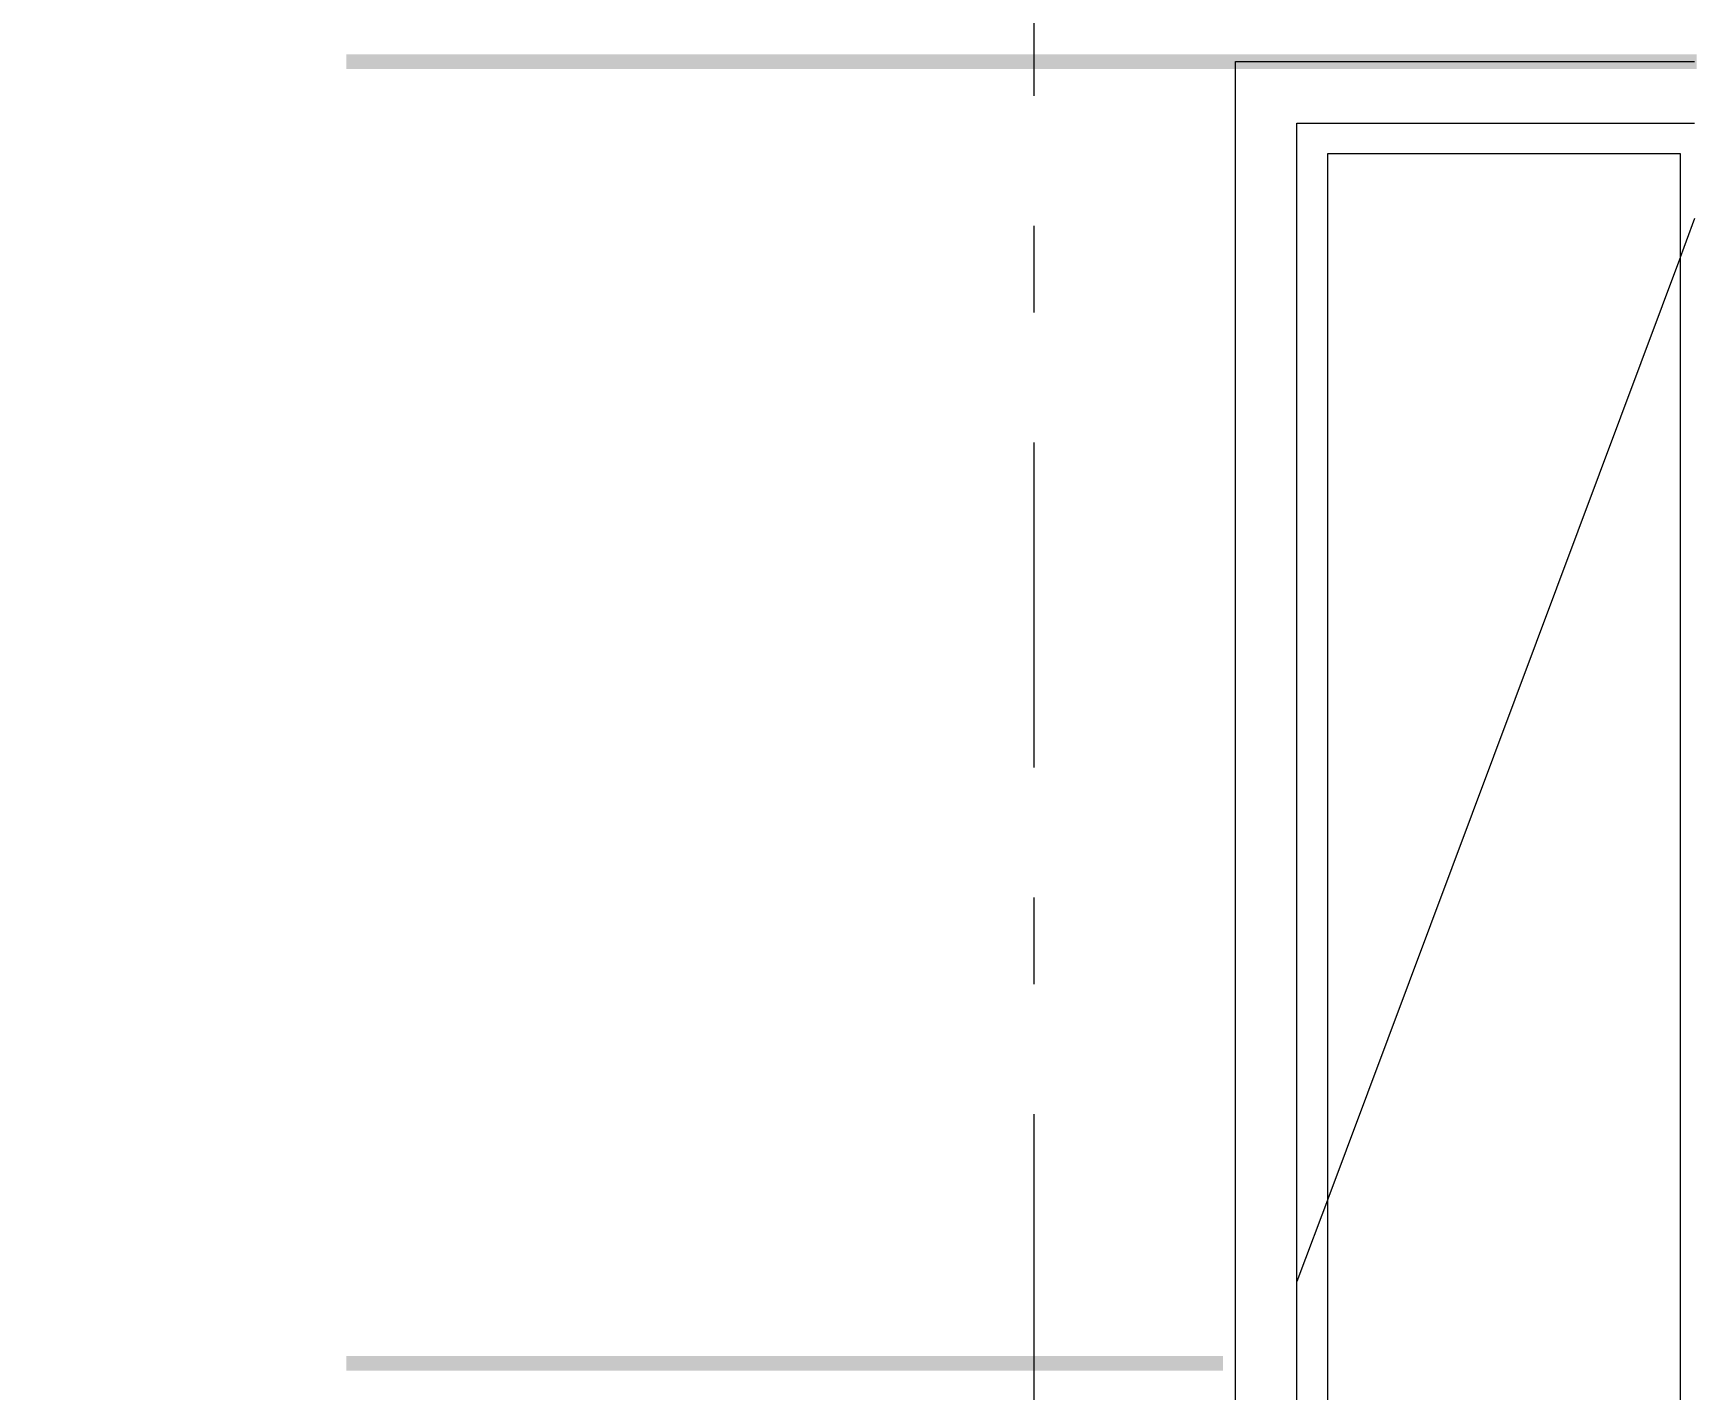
# Model space of a CAD drawing. Header units: millimetres. Extents: x -48147 to 1403542, y -455564 to 18123.
# Drawn here: x 1398527 to 1399882, y -444004 to -442899 of the extents above; entities that cross this region are included whole.
import ezdxf

# ---------------------------------------------------------------- set-up
doc = ezdxf.new("R2010")
doc.units = ezdxf.units.MM
doc.header["$MEASUREMENT"] = 0
doc.linetypes.add('Double Dashed', pattern=[546.805537, 264.583325, -105.833328, 70.555556, -105.833328])
doc.linetypes.add('Wipeout_Contour', pattern=[1000, 0, -1000])
doc.layers.add('A-20-M_Floor_Slab_Pen_No__148', color=7, linetype='Continuous', lineweight=0, true_color=0x444444)
doc.layers.add('New_A-25-M_Wall_Ext_Pen_No__107', color=7, linetype='Continuous', lineweight=15, true_color=0xa6a6a6)
for name, color, linetype in [('A-95-P_Drawing', 7, 'Continuous'), ('New_A-25-M_Wall_Ext', 7, 'Continuous'), ('New_A-95-D_1_20', 7, 'Continuous'), ('New_ArchiCAD Windows', 7, 'Continuous')]:
    doc.layers.add(name, color=color, linetype=linetype)
for name, color, linetype, lineweight in [('A-95-P_Drawing_Pen_No__1', 7, 'Continuous', 13), ('New_A-25-M_Wall_Ext_Pen_No__1', 7, 'Continuous', 13), ('New_A-95-D_1_20_Pen_No__1', 7, 'Continuous', 13), ('New_ArchiCAD Windows_Pen_No__3', 7, 'Continuous', 18), ('New_ArchiCAD Windows_Pen_No__87', 8, 'Continuous', 20)]:
    doc.layers.add(name, color=color, linetype=linetype, lineweight=lineweight)
doc.styles.add('GENERATED_STYLE_1', font='')
doc.styles.get('GENERATED_STYLE_1').set_extended_font_data('Arial')
doc.dimstyles.new('GENERATED_STYLE__6', dxfattribs={"dimtxt": 100, "dimasz": 47.5, "dimexe": 0.18, "dimexo": 50, "dimgap": 0.09, "dimtad": 1, "dimdec": 0, "dimzin": 0, "dimdsep": 46, "dimtxsty": 'GENERATED_STYLE_1', "dimblk": 'ARROWHEAD_2', "dimblk1": 'ARROWHEAD_2', "dimblk2": 'ARROWHEAD_2', "dimcen": 0.09, "dimclrd": 7, "dimclre": 7, "dimclrt": 7, "dimadec": 0, "dimazin": 0, "dimtfac": 1, "dimtdec": 4, "dimtmove": 0, "dimatfit": 3, "dimfxl": 1, "dimtolj": 1, "dimtzin": 0, "dimarcsym": 0})

# ---------------------------------------------------------------- blocks, each defined once
blk = doc.blocks.new('*X31', base_point=(1418663.2, -449992.5))
at = {"layer": 'New_A-25-M_Wall_Ext_Pen_No__107', "linetype": 'Continuous'}
for p, q in [((1398655.9, -442901.4), (1398640.5, -442911.7)), ((1398674.4, -442899.6), (1398655.9, -442901.4)), ((1398691.5, -442906.8), (1398674.4, -442899.6)), ((1398781.5, -442909.6), (1398783, -442899.2)), ((1398640.5, -442911.7), (1398631.7, -442928)), ((1398691.5, -442906.8), (1398722, -442929.7)), ((1398777.3, -442919.2), (1398781.5, -442909.6)), ((1398631.7, -442928), (1398631.7, -442946.6)), ((1398761.9, -442933.3), (1398770.6, -442927.3)), ((1398770.6, -442927.3), (1398777.3, -442919.2)), ((1398722, -442929.7), (1398731.2, -442934.8)), ((1398731.2, -442939.8), (1398722, -442944.9)), ((1398731.2, -442934.8), (1398741.4, -442937.1)), ((1398741.4, -442937.4), (1398731.2, -442939.8)), ((1398741.4, -442937.1), (1398751.9, -442936.6)), ((1398751.9, -442938), (1398741.4, -442937.4)), ((1398751.9, -442936.6), (1398761.9, -442933.3)), ((1398761.9, -442941.3), (1398751.9, -442938)), ((1398770.6, -442947.3), (1398761.9, -442941.3)), ((1398631.7, -442946.6), (1398640.5, -442962.9)), ((1398691.5, -442967.8), (1398722, -442944.9)), ((1398777.3, -442955.4), (1398770.6, -442947.3)), ((1398781.5, -442965), (1398777.3, -442955.4)), ((1398640.5, -442962.9), (1398655.9, -442973.2)), ((1398674.4, -442975), (1398691.5, -442967.8)), ((1398783, -442975.4), (1398781.5, -442965)), ((1398655.9, -442977.6), (1398640.5, -442987.8)), ((1398655.9, -442973.2), (1398674.4, -442975)), ((1398674.4, -442975.8), (1398655.9, -442977.6)), ((1398691.5, -442983), (1398674.4, -442975.8)), ((1398691.5, -442983), (1398722, -443005.9)), ((1398781.5, -442985.8), (1398783, -442975.4)), ((1398640.5, -442987.8), (1398631.7, -443004.2)), ((1398770.6, -443003.5), (1398777.3, -442995.4)), ((1398777.3, -442995.4), (1398781.5, -442985.8)), ((1398631.7, -443004.2), (1398631.7, -443022.8)), ((1398722, -443005.9), (1398731.2, -443010.9)), ((1398751.9, -443012.8), (1398761.9, -443009.5)), ((1398761.9, -443009.5), (1398770.6, -443003.5)), ((1398631.7, -443022.8), (1398640.5, -443039.1)), ((1398691.5, -443044), (1398722, -443021.1)), ((1398731.2, -443016), (1398722, -443021.1)), ((1398731.2, -443010.9), (1398741.4, -443013.3)), ((1398741.4, -443013.6), (1398731.2, -443016)), ((1398741.4, -443013.3), (1398751.9, -443012.8)), ((1398751.9, -443014.1), (1398741.4, -443013.6)), ((1398761.9, -443017.5), (1398751.9, -443014.1)), ((1398770.6, -443023.5), (1398761.9, -443017.5)), ((1398777.3, -443031.5), (1398770.6, -443023.5)), ((1398781.5, -443041.2), (1398777.3, -443031.5)), ((1398640.5, -443039.1), (1398655.9, -443049.4)), ((1398655.9, -443049.4), (1398674.4, -443051.1)), ((1398674.4, -443051.1), (1398691.5, -443044)), ((1398783, -443051.6), (1398781.5, -443041.2)), ((1398640.5, -443064), (1398631.7, -443080.4)), ((1398655.9, -443053.8), (1398640.5, -443064)), ((1398674.4, -443052), (1398655.9, -443053.8)), ((1398691.5, -443059.2), (1398674.4, -443052)), ((1398691.5, -443059.2), (1398722, -443082.1)), ((1398777.3, -443071.6), (1398781.5, -443062)), ((1398781.5, -443062), (1398783, -443051.6)), ((1398770.6, -443079.7), (1398777.3, -443071.6)), ((1398631.7, -443080.4), (1398631.7, -443099)), ((1398722, -443082.1), (1398731.2, -443087.1)), ((1398731.2, -443087.1), (1398741.4, -443089.5)), ((1398741.4, -443089.8), (1398731.2, -443092.2)), ((1398741.4, -443089.5), (1398751.9, -443089)), ((1398751.9, -443090.3), (1398741.4, -443089.8)), ((1398751.9, -443089), (1398761.9, -443085.7)), ((1398761.9, -443093.7), (1398751.9, -443090.3)), ((1398761.9, -443085.7), (1398770.6, -443079.7)), ((1398631.7, -443099), (1398640.5, -443115.3)), ((1398691.5, -443120.1), (1398722, -443097.3)), ((1398731.2, -443092.2), (1398722, -443097.3)), ((1398770.6, -443099.6), (1398761.9, -443093.7)), ((1398777.3, -443107.7), (1398770.6, -443099.6)), ((1398640.5, -443115.3), (1398655.9, -443125.6)), ((1398781.5, -443117.4), (1398777.3, -443107.7)), ((1398783, -443127.8), (1398781.5, -443117.4)), ((1398655.9, -443130), (1398640.5, -443140.2)), ((1398655.9, -443125.6), (1398674.4, -443127.3)), ((1398674.4, -443128.2), (1398655.9, -443130)), ((1398674.4, -443127.3), (1398691.5, -443120.1)), ((1398691.5, -443135.4), (1398674.4, -443128.2)), ((1398781.5, -443138.2), (1398783, -443127.8)), ((1398640.5, -443140.2), (1398631.7, -443156.6)), ((1398691.5, -443135.4), (1398722, -443158.2)), ((1398777.3, -443147.8), (1398781.5, -443138.2)), ((1398631.7, -443156.6), (1398631.7, -443175.1)), ((1398722, -443158.2), (1398731.2, -443163.3)), ((1398761.9, -443161.8), (1398770.6, -443155.9)), ((1398770.6, -443155.9), (1398777.3, -443147.8)), ((1398731.2, -443168.4), (1398722, -443173.5)), ((1398731.2, -443163.3), (1398741.4, -443165.7)), ((1398741.4, -443166), (1398731.2, -443168.4)), ((1398741.4, -443165.7), (1398751.9, -443165.2)), ((1398751.9, -443166.5), (1398741.4, -443166)), ((1398751.9, -443165.2), (1398761.9, -443161.8)), ((1398761.9, -443169.9), (1398751.9, -443166.5)), ((1398770.6, -443175.8), (1398761.9, -443169.9)), ((1398631.7, -443175.1), (1398640.5, -443191.5)), ((1398691.5, -443196.3), (1398722, -443173.5)), ((1398777.3, -443183.9), (1398770.6, -443175.8)), ((1398781.5, -443193.5), (1398777.3, -443183.9)), ((1398640.5, -443191.5), (1398655.9, -443201.8)), ((1398674.4, -443203.5), (1398691.5, -443196.3)), ((1398783, -443204), (1398781.5, -443193.5)), ((1398655.9, -443206.1), (1398640.5, -443216.4)), ((1398655.9, -443201.8), (1398674.4, -443203.5)), ((1398674.4, -443204.4), (1398655.9, -443206.1)), ((1398691.5, -443211.6), (1398674.4, -443204.4)), ((1398691.5, -443211.6), (1398722, -443234.4)), ((1398781.5, -443214.4), (1398783, -443204)), ((1398640.5, -443216.4), (1398631.7, -443232.8)), ((1398770.6, -443232.1), (1398777.3, -443224)), ((1398777.3, -443224), (1398781.5, -443214.4)), ((1398631.7, -443232.8), (1398631.7, -443251.3)), ((1398722, -443234.4), (1398731.2, -443239.5)), ((1398731.2, -443239.5), (1398741.4, -443241.9)), ((1398751.9, -443241.4), (1398761.9, -443238)), ((1398761.9, -443238), (1398770.6, -443232.1)), ((1398631.7, -443251.3), (1398640.5, -443267.7)), ((1398691.5, -443272.5), (1398722, -443249.7)), ((1398731.2, -443244.6), (1398722, -443249.7)), ((1398741.4, -443242.2), (1398731.2, -443244.6)), ((1398741.4, -443241.9), (1398751.9, -443241.4)), ((1398751.9, -443242.7), (1398741.4, -443242.2)), ((1398761.9, -443246.1), (1398751.9, -443242.7)), ((1398770.6, -443252), (1398761.9, -443246.1)), ((1398777.3, -443260.1), (1398770.6, -443252)), ((1398640.5, -443267.7), (1398655.9, -443278)), ((1398781.5, -443269.7), (1398777.3, -443260.1)), ((1398655.9, -443278), (1398674.4, -443279.7)), ((1398674.4, -443280.6), (1398655.9, -443282.3)), ((1398674.4, -443279.7), (1398691.5, -443272.5)), ((1398691.5, -443287.8), (1398674.4, -443280.6)), ((1398783, -443280.1), (1398781.5, -443269.7)), ((1398781.5, -443290.6), (1398783, -443280.1)), ((1398640.5, -443292.6), (1398631.7, -443309)), ((1398655.9, -443282.3), (1398640.5, -443292.6)), ((1398691.5, -443287.8), (1398722, -443310.6)), ((1398777.3, -443300.2), (1398781.5, -443290.6)), ((1398761.9, -443314.2), (1398770.6, -443308.3)), ((1398770.6, -443308.3), (1398777.3, -443300.2)), ((1398631.7, -443309), (1398631.7, -443327.5)), ((1398722, -443310.6), (1398731.2, -443315.7)), ((1398731.2, -443320.8), (1398722, -443325.9)), ((1398731.2, -443315.7), (1398741.4, -443318.1)), ((1398741.4, -443318.4), (1398731.2, -443320.8)), ((1398741.4, -443318.1), (1398751.9, -443317.6)), ((1398751.9, -443318.9), (1398741.4, -443318.4)), ((1398751.9, -443317.6), (1398761.9, -443314.2)), ((1398761.9, -443322.3), (1398751.9, -443318.9)), ((1398631.7, -443327.5), (1398640.5, -443343.9)), ((1398691.5, -443348.7), (1398722, -443325.9)), ((1398770.6, -443328.2), (1398761.9, -443322.3)), ((1398777.3, -443336.3), (1398770.6, -443328.2)), ((1398640.5, -443343.9), (1398655.9, -443354.1)), ((1398674.4, -443355.9), (1398691.5, -443348.7)), ((1398781.5, -443345.9), (1398777.3, -443336.3)), ((1398783, -443356.3), (1398781.5, -443345.9)), ((1398655.9, -443358.5), (1398640.5, -443368.8)), ((1398655.9, -443354.1), (1398674.4, -443355.9)), ((1398674.4, -443356.8), (1398655.9, -443358.5)), ((1398691.5, -443364), (1398674.4, -443356.8)), ((1398781.5, -443366.7), (1398783, -443356.3)), ((1398640.5, -443368.8), (1398631.7, -443385.2)), ((1398691.5, -443364), (1398722, -443386.8)), ((1398777.3, -443376.4), (1398781.5, -443366.7)), ((1398631.7, -443385.2), (1398631.7, -443403.7)), ((1398722, -443386.8), (1398731.2, -443391.9)), ((1398761.9, -443390.4), (1398770.6, -443384.5)), ((1398770.6, -443384.5), (1398777.3, -443376.4)), ((1398691.5, -443424.9), (1398722, -443402.1)), ((1398731.2, -443397), (1398722, -443402.1)), ((1398731.2, -443391.9), (1398741.4, -443394.3)), ((1398741.4, -443394.6), (1398731.2, -443397)), ((1398741.4, -443394.3), (1398751.9, -443393.8)), ((1398751.9, -443395.1), (1398741.4, -443394.6)), ((1398751.9, -443393.8), (1398761.9, -443390.4)), ((1398761.9, -443398.5), (1398751.9, -443395.1)), ((1398770.6, -443404.4), (1398761.9, -443398.5)), ((1398631.7, -443403.7), (1398640.5, -443420.1)), ((1398777.3, -443412.5), (1398770.6, -443404.4)), ((1398781.5, -443422.1), (1398777.3, -443412.5)), ((1398640.5, -443420.1), (1398655.9, -443430.3)), ((1398655.9, -443430.3), (1398674.4, -443432.1)), ((1398674.4, -443432.1), (1398691.5, -443424.9)), ((1398783, -443432.5), (1398781.5, -443422.1)), ((1398655.9, -443434.7), (1398640.5, -443445)), ((1398674.4, -443433), (1398655.9, -443434.7)), ((1398691.5, -443440.1), (1398674.4, -443433)), ((1398691.5, -443440.1), (1398722, -443463)), ((1398777.3, -443452.6), (1398781.5, -443442.9)), ((1398781.5, -443442.9), (1398783, -443432.5)), ((1398640.5, -443445), (1398631.7, -443461.3)), ((1398770.6, -443460.7), (1398777.3, -443452.6)), ((1398631.7, -443461.3), (1398631.7, -443479.9)), ((1398722, -443463), (1398731.2, -443468.1)), ((1398731.2, -443468.1), (1398741.4, -443470.5)), ((1398741.4, -443470.8), (1398731.2, -443473.2)), ((1398741.4, -443470.5), (1398751.9, -443470)), ((1398751.9, -443471.3), (1398741.4, -443470.8)), ((1398751.9, -443470), (1398761.9, -443466.6)), ((1398761.9, -443466.6), (1398770.6, -443460.7)), ((1398631.7, -443479.9), (1398640.5, -443496.3)), ((1398691.5, -443501.1), (1398722, -443478.2)), ((1398731.2, -443473.2), (1398722, -443478.2)), ((1398761.9, -443474.6), (1398751.9, -443471.3)), ((1398770.6, -443480.6), (1398761.9, -443474.6)), ((1398777.3, -443488.7), (1398770.6, -443480.6)), ((1398640.5, -443496.3), (1398655.9, -443506.5)), ((1398781.5, -443498.3), (1398777.3, -443488.7)), ((1398655.9, -443510.9), (1398640.5, -443521.2)), ((1398655.9, -443506.5), (1398674.4, -443508.3)), ((1398674.4, -443509.2), (1398655.9, -443510.9)), ((1398674.4, -443508.3), (1398691.5, -443501.1)), ((1398691.5, -443516.3), (1398674.4, -443509.2)), ((1398783, -443508.7), (1398781.5, -443498.3)), ((1398781.5, -443519.1), (1398783, -443508.7)), ((1398640.5, -443521.2), (1398631.7, -443537.5)), ((1398691.5, -443516.3), (1398722, -443539.2)), ((1398777.3, -443528.7), (1398781.5, -443519.1)), ((1398631.7, -443537.5), (1398631.7, -443556.1)), ((1398761.9, -443542.8), (1398770.6, -443536.8)), ((1398770.6, -443536.8), (1398777.3, -443528.7)), ((1398722, -443539.2), (1398731.2, -443544.3)), ((1398731.2, -443549.3), (1398722, -443554.4)), ((1398731.2, -443544.3), (1398741.4, -443546.7)), ((1398741.4, -443547), (1398731.2, -443549.3)), ((1398741.4, -443546.7), (1398751.9, -443546.2)), ((1398751.9, -443547.5), (1398741.4, -443547)), ((1398751.9, -443546.2), (1398761.9, -443542.8)), ((1398761.9, -443550.8), (1398751.9, -443547.5)), ((1398770.6, -443556.8), (1398761.9, -443550.8)), ((1398631.7, -443556.1), (1398640.5, -443572.4)), ((1398691.5, -443577.3), (1398722, -443554.4)), ((1398777.3, -443564.9), (1398770.6, -443556.8)), ((1398781.5, -443574.5), (1398777.3, -443564.9)), ((1398640.5, -443572.4), (1398655.9, -443582.7)), ((1398674.4, -443584.5), (1398691.5, -443577.3)), ((1398783, -443584.9), (1398781.5, -443574.5)), ((1398655.9, -443587.1), (1398640.5, -443597.4)), ((1398655.9, -443582.7), (1398674.4, -443584.5)), ((1398674.4, -443585.3), (1398655.9, -443587.1)), ((1398691.5, -443592.5), (1398674.4, -443585.3)), ((1398691.5, -443592.5), (1398722, -443615.4)), ((1398781.5, -443595.3), (1398783, -443584.9)), ((1398640.5, -443597.4), (1398631.7, -443613.7)), ((1398770.6, -443613), (1398777.3, -443604.9)), ((1398777.3, -443604.9), (1398781.5, -443595.3)), ((1398631.7, -443613.7), (1398631.7, -443632.3)), ((1398722, -443615.4), (1398731.2, -443620.5)), ((1398751.9, -443622.3), (1398761.9, -443619)), ((1398761.9, -443619), (1398770.6, -443613)), ((1398631.7, -443632.3), (1398640.5, -443648.6)), ((1398691.5, -443653.5), (1398722, -443630.6)), ((1398731.2, -443625.5), (1398722, -443630.6)), ((1398731.2, -443620.5), (1398741.4, -443622.9)), ((1398741.4, -443623.2), (1398731.2, -443625.5)), ((1398741.4, -443622.9), (1398751.9, -443622.3)), ((1398751.9, -443623.7), (1398741.4, -443623.2)), ((1398761.9, -443627), (1398751.9, -443623.7)), ((1398770.6, -443633), (1398761.9, -443627)), ((1398777.3, -443641.1), (1398770.6, -443633)), ((1398781.5, -443650.7), (1398777.3, -443641.1)), ((1398640.5, -443648.6), (1398655.9, -443658.9)), ((1398655.9, -443658.9), (1398674.4, -443660.7)), ((1398674.4, -443660.7), (1398691.5, -443653.5)), ((1398783, -443661.1), (1398781.5, -443650.7)), ((1398640.5, -443673.6), (1398631.7, -443689.9)), ((1398655.9, -443663.3), (1398640.5, -443673.6)), ((1398674.4, -443661.5), (1398655.9, -443663.3)), ((1398691.5, -443668.7), (1398674.4, -443661.5)), ((1398691.5, -443668.7), (1398722, -443691.6)), ((1398777.3, -443681.1), (1398781.5, -443671.5)), ((1398781.5, -443671.5), (1398783, -443661.1)), ((1398770.6, -443689.2), (1398777.3, -443681.1)), ((1398631.7, -443689.9), (1398631.7, -443708.5)), ((1398722, -443691.6), (1398731.2, -443696.7)), ((1398731.2, -443696.7), (1398741.4, -443699)), ((1398741.4, -443699.3), (1398731.2, -443701.7)), ((1398741.4, -443699), (1398751.9, -443698.5)), ((1398751.9, -443699.9), (1398741.4, -443699.3)), ((1398751.9, -443698.5), (1398761.9, -443695.2)), ((1398761.9, -443703.2), (1398751.9, -443699.9)), ((1398761.9, -443695.2), (1398770.6, -443689.2)), ((1398631.7, -443708.5), (1398640.5, -443724.8)), ((1398691.5, -443729.7), (1398722, -443706.8)), ((1398731.2, -443701.7), (1398722, -443706.8)), ((1398770.6, -443709.2), (1398761.9, -443703.2)), ((1398777.3, -443717.3), (1398770.6, -443709.2)), ((1398640.5, -443724.8), (1398655.9, -443735.1)), ((1398781.5, -443726.9), (1398777.3, -443717.3)), ((1398783, -443737.3), (1398781.5, -443726.9)), ((1398655.9, -443739.5), (1398640.5, -443749.8)), ((1398655.9, -443735.1), (1398674.4, -443736.9)), ((1398674.4, -443737.7), (1398655.9, -443739.5)), ((1398674.4, -443736.9), (1398691.5, -443729.7)), ((1398691.5, -443744.9), (1398674.4, -443737.7)), ((1398781.5, -443747.7), (1398783, -443737.3)), ((1398640.5, -443749.8), (1398631.7, -443766.1)), ((1398691.5, -443744.9), (1398722, -443767.8)), ((1398777.3, -443757.3), (1398781.5, -443747.7)), ((1398631.7, -443766.1), (1398631.7, -443784.7)), ((1398722, -443767.8), (1398731.2, -443772.9)), ((1398761.9, -443771.4), (1398770.6, -443765.4)), ((1398770.6, -443765.4), (1398777.3, -443757.3)), ((1398731.2, -443777.9), (1398722, -443783)), ((1398731.2, -443772.9), (1398741.4, -443775.2)), ((1398741.4, -443775.5), (1398731.2, -443777.9)), ((1398741.4, -443775.2), (1398751.9, -443774.7)), ((1398751.9, -443776), (1398741.4, -443775.5)), ((1398751.9, -443774.7), (1398761.9, -443771.4)), ((1398761.9, -443779.4), (1398751.9, -443776)), ((1398770.6, -443785.4), (1398761.9, -443779.4)), ((1398631.7, -443784.7), (1398640.5, -443801)), ((1398691.5, -443805.9), (1398722, -443783)), ((1398777.3, -443793.5), (1398770.6, -443785.4)), ((1398781.5, -443803.1), (1398777.3, -443793.5)), ((1398640.5, -443801), (1398655.9, -443811.3)), ((1398674.4, -443813), (1398691.5, -443805.9)), ((1398783, -443813.5), (1398781.5, -443803.1)), ((1398655.9, -443815.7), (1398640.5, -443825.9)), ((1398655.9, -443811.3), (1398674.4, -443813)), ((1398674.4, -443813.9), (1398655.9, -443815.7)), ((1398691.5, -443821.1), (1398674.4, -443813.9)), ((1398691.5, -443821.1), (1398722, -443844)), ((1398781.5, -443823.9), (1398783, -443813.5)), ((1398640.5, -443825.9), (1398631.7, -443842.3)), ((1398770.6, -443841.6), (1398777.3, -443833.5)), ((1398777.3, -443833.5), (1398781.5, -443823.9)), ((1398631.7, -443842.3), (1398631.7, -443860.9)), ((1398722, -443844), (1398731.2, -443849)), ((1398731.2, -443849), (1398741.4, -443851.4)), ((1398751.9, -443850.9), (1398761.9, -443847.6)), ((1398761.9, -443847.6), (1398770.6, -443841.6)), ((1398631.7, -443860.9), (1398640.5, -443877.2)), ((1398691.5, -443882.1), (1398722, -443859.2)), ((1398731.2, -443854.1), (1398722, -443859.2)), ((1398741.4, -443851.7), (1398731.2, -443854.1)), ((1398741.4, -443851.4), (1398751.9, -443850.9)), ((1398751.9, -443852.2), (1398741.4, -443851.7)), ((1398761.9, -443855.6), (1398751.9, -443852.2)), ((1398770.6, -443861.6), (1398761.9, -443855.6)), ((1398777.3, -443869.6), (1398770.6, -443861.6)), ((1398640.5, -443877.2), (1398655.9, -443887.5)), ((1398781.5, -443879.3), (1398777.3, -443869.6)), ((1398655.9, -443887.5), (1398674.4, -443889.2)), ((1398674.4, -443890.1), (1398655.9, -443891.9)), ((1398674.4, -443889.2), (1398691.5, -443882.1)), ((1398691.5, -443897.3), (1398674.4, -443890.1)), ((1398783, -443889.7), (1398781.5, -443879.3)), ((1398781.5, -443900.1), (1398783, -443889.7)), ((1398640.5, -443902.1), (1398631.7, -443918.5)), ((1398655.9, -443891.9), (1398640.5, -443902.1)), ((1398691.5, -443897.3), (1398722, -443920.1)), ((1398777.3, -443909.7), (1398781.5, -443900.1)), ((1398761.9, -443923.7), (1398770.6, -443917.8)), ((1398770.6, -443917.8), (1398777.3, -443909.7)), ((1398631.7, -443918.5), (1398631.7, -443937)), ((1398722, -443920.1), (1398731.2, -443925.2)), ((1398731.2, -443930.3), (1398722, -443935.4)), ((1398731.2, -443925.2), (1398741.4, -443927.6)), ((1398741.4, -443927.9), (1398731.2, -443930.3)), ((1398741.4, -443927.6), (1398751.9, -443927.1)), ((1398751.9, -443928.4), (1398741.4, -443927.9)), ((1398751.9, -443927.1), (1398761.9, -443923.7)), ((1398761.9, -443931.8), (1398751.9, -443928.4)), ((1398770.6, -443937.7), (1398761.9, -443931.8)), ((1398631.7, -443937), (1398640.5, -443953.4)), ((1398691.5, -443958.2), (1398722, -443935.4)), ((1398777.3, -443945.8), (1398770.6, -443937.7)), ((1398640.5, -443953.4), (1398655.9, -443963.7)), ((1398674.4, -443965.4), (1398691.5, -443958.2)), ((1398781.5, -443955.5), (1398777.3, -443945.8)), ((1398783, -443965.9), (1398781.5, -443955.5)), ((1398655.9, -443968.1), (1398640.5, -443978.3)), ((1398655.9, -443963.7), (1398674.4, -443965.4)), ((1398674.4, -443966.3), (1398655.9, -443968.1)), ((1398691.5, -443973.5), (1398674.4, -443966.3)), ((1398781.5, -443976.3), (1398783, -443965.9)), ((1398640.5, -443978.3), (1398631.7, -443994.7)), ((1398691.5, -443973.5), (1398722, -443996.3)), ((1398770.6, -443994), (1398777.3, -443985.9)), ((1398777.3, -443985.9), (1398781.5, -443976.3)), ((1398631.7, -443994.7), (1398631.7, -444013.2)), ((1398722, -443996.3), (1398731.2, -444001.4)), ((1398761.9, -443999.9), (1398770.6, -443994)), ((1398731.2, -444001.4), (1398741.4, -444003.8)), ((1398741.4, -444003.8), (1398751.9, -444003.3)), ((1398751.9, -444003.3), (1398761.9, -443999.9))]:
    blk.add_line(p, q, dxfattribs=at)
blk = doc.blocks.new('Section Elem_7_1', base_point=(1418663.2, -449992.5))
at = {"layer": 'New_A-25-M_Wall_Ext_Pen_No__107', "linetype": 'Continuous', "lineweight": 0, "true_color": 0x535353}
blk.add_hatch(color=251, dxfattribs=at).paths.add_polyline_path([(1398605.8, -445032.5), (1398608.8, -445032.5), (1398608.8, -441592.5), (1398605.8, -441592.5)])
at = {"color": 254, "linetype": 'Wipeout_Contour', "lineweight": 0, "ltscale": 5869431.88280927}
blk.add_wipeout([(1398786.8, -445032.5), (1398791.3, -445032.5), (1398791.3, -441592.5), (1398786.8, -441592.5)], dxfattribs=at).dxf.layer = 'New_A-25-M_Wall_Ext'
at = {"layer": 'New_A-25-M_Wall_Ext_Pen_No__107', "linetype": 'Continuous'}
h = blk.add_hatch(dxfattribs=at)
h.set_pattern_fill('Plaster_0001', color=256, style=0, pattern_type=2)
h.set_pattern_definition([(0, (1418663.25, -449992.53), (0, 86.60254), [0, -50]), (0, (1418688.25, -449949.23), (0, 86.60254), [0, -50])])
h.paths.add_polyline_path([(1398786.8, -445032.5), (1398791.3, -445032.5), (1398791.3, -441592.5), (1398786.8, -441592.5)])
at = {"color": 254, "linetype": 'Wipeout_Contour', "lineweight": 0, "ltscale": 5869118.258453415}
blk.add_wipeout([(1398626.8, -445032.5), (1398786.8, -445032.5), (1398786.8, -441592.5), (1398626.8, -441592.5)], dxfattribs=at).dxf.layer = 'New_A-25-M_Wall_Ext'
at = {"layer": 'New_A-25-M_Wall_Ext_Pen_No__1', "linetype": 'Continuous'}
for p, q in [((1398786.8, -441592.5), (1398786.8, -445032.5)), ((1398791.3, -441592.5), (1398791.3, -445032.5))]:
    blk.add_line(p, q, dxfattribs=at)
at = {"layer": 'New_A-25-M_Wall_Ext'}
blk.add_blockref('*X31', (1418663.2, -449992.5), dxfattribs=at)
at = {"color": 254, "linetype": 'Wipeout_Contour', "lineweight": 0, "ltscale": 5868801.77434841}
blk.add_wipeout([(1398620.8, -445032.5), (1398626.8, -445032.5), (1398626.8, -441592.5), (1398620.8, -441592.5)], dxfattribs=at).dxf.layer = 'New_A-25-M_Wall_Ext'
at = {"layer": 'New_A-25-M_Wall_Ext_Pen_No__107', "linetype": 'Continuous'}
blk.add_hatch(color=256, dxfattribs=at).paths.add_polyline_path([(1398608.8, -445032.5), (1398620.8, -445032.5), (1398620.8, -441592.5), (1398608.8, -441592.5)])
at = {"layer": 'New_A-25-M_Wall_Ext_Pen_No__1', "linetype": 'Continuous'}
for p, q in [((1398620.8, -441592.5), (1398620.8, -445032.5)), ((1398626.8, -441592.5), (1398626.8, -445032.5))]:
    blk.add_line(p, q, dxfattribs=at)
at = {"color": 254, "linetype": 'Wipeout_Contour', "lineweight": 0, "ltscale": 8802769.314576585}
blk.add_wipeout([(1398461.8, -445032.5), (1398576.8, -445032.5), (1398605.8, -445032.5), (1398605.8, -441592.5), (1398576.8, -441592.5), (1398461.8, -441592.5)], dxfattribs=at).dxf.layer = 'New_A-25-M_Wall_Ext'
at = {"layer": 'New_A-25-M_Wall_Ext_Pen_No__1', "linetype": 'Continuous'}
for p, q in [((1398605.8, -441592.5), (1398605.8, -445032.5)), ((1398608.8, -441592.5), (1398608.8, -445032.5))]:
    blk.add_line(p, q, dxfattribs=at)
blk = doc.blocks.new('Section Elem_163_1', base_point=(1418663.2, -449992.5))
at = {"color": 254, "linetype": 'Wipeout_Contour', "lineweight": 0, "ltscale": 29381237.73601098}
blk.add_wipeout([(1399880.2, -441490.5), (1398791.3, -441490.5), (1398791.3, -446960.5), (1398810.3, -446960.5), (1398810.3, -447026.5), (1398810.3, -449980.5), (1398816.3, -449980.5), (1398816.3, -449992.5), (1399140.9, -449992.5), (1399140.9, -448075.8), (1399858.5, -448075.8), (1399858.5, -448239.8), (1399877.5, -448239.8), (1399877.5, -448305.8), (1399877.5, -449992.5), (1399880.2, -449992.5), (1399880.2, -445042.5), (1399506.2, -445042.5), (1399506.2, -442922.5), (1399880.2, -442922.5)], dxfattribs=at).dxf.layer = 'New_A-25-M_Wall_Ext'
blk = doc.blocks.new('Section Elem_164_1', base_point=(1418663.2, -449992.5))
at = {"color": 254, "linetype": 'Wipeout_Contour', "lineweight": 0, "ltscale": 5873069.314766008}
blk.add_wipeout([(1399556.2, -444992.5), (1399556.2, -442972.5), (1399506.2, -442972.5), (1399506.2, -444992.5)], dxfattribs=at).dxf.layer = 'New_ArchiCAD Windows'
at = {"color": 254, "linetype": 'Wipeout_Contour', "lineweight": 0, "ltscale": 5874378.002955575}
blk.add_wipeout([(1399868.7, -442997.5), (1399868.7, -444967.5), (1399880.2, -444967.5), (1399880.2, -442997.5)], dxfattribs=at).dxf.layer = 'New_ArchiCAD Windows'
at = {"color": 254, "linetype": 'Wipeout_Contour', "lineweight": 0, "ltscale": 7340421.572314752}
blk.add_wipeout([(1399880.2, -442922.5), (1399506.2, -442922.5), (1399506.2, -442972.5), (1399556.2, -442972.5), (1399880.2, -442972.5)], dxfattribs=at).dxf.layer = 'New_ArchiCAD Windows'
at = {"color": 254, "linetype": 'Wipeout_Contour', "lineweight": 0, "ltscale": 5873212.230907662}
blk.add_wipeout([(1399556.2, -444967.5), (1399581.2, -444967.5), (1399581.2, -442997.5), (1399556.2, -442997.5)], dxfattribs=at).dxf.layer = 'New_ArchiCAD Windows'
at = {"color": 254, "linetype": 'Wipeout_Contour', "lineweight": 0, "ltscale": 7343535.56568599}
blk.add_wipeout([(1399880.2, -444992.5), (1399556.2, -444992.5), (1399506.2, -444992.5), (1399506.2, -445042.5), (1399880.2, -445042.5)], dxfattribs=at).dxf.layer = 'New_ArchiCAD Windows'
at = {"layer": 'New_ArchiCAD Windows_Pen_No__87', "linetype": 'Continuous'}
for p, q in [((1399506.2, -445042.5), (1399506.2, -442922.5)), ((1399506.2, -442922.5), (1399880.2, -442922.5)), ((1399880.2, -445042.5), (1399506.2, -445042.5))]:
    blk.add_line(p, q, dxfattribs=at)
at = {"color": 254, "linetype": 'Wipeout_Contour', "lineweight": 0, "ltscale": 8808884.541477097}
blk.add_wipeout([(1399556.2, -442997.5), (1399581.2, -442997.5), (1399868.7, -442997.5), (1399880.2, -442997.5), (1399880.2, -442972.5), (1399556.2, -442972.5)], dxfattribs=at).dxf.layer = 'New_ArchiCAD Windows'
at = {"color": 254, "linetype": 'Wipeout_Contour', "lineweight": 0, "ltscale": 8812487.927469753}
blk.add_wipeout([(1399556.2, -444992.5), (1399880.2, -444992.5), (1399880.2, -444967.5), (1399868.7, -444967.5), (1399581.2, -444967.5), (1399556.2, -444967.5)], dxfattribs=at).dxf.layer = 'New_ArchiCAD Windows'
at = {"layer": 'New_ArchiCAD Windows_Pen_No__3', "linetype": 'Continuous'}
for p, q in [((1399556.2, -444992.5), (1399556.2, -442972.5)), ((1399556.2, -442972.5), (1399880.2, -442972.5)), ((1399880.2, -444992.5), (1399556.2, -444992.5))]:
    blk.add_line(p, q, dxfattribs=at)
at = {"color": 254, "linetype": 'Wipeout_Contour', "lineweight": 0, "ltscale": 5873807.978954639}
blk.add_wipeout([(1399868.7, -444967.5), (1399868.7, -442997.5), (1399581.2, -442997.5), (1399581.2, -444967.5)], dxfattribs=at).dxf.layer = 'New_ArchiCAD Windows'
at = {"layer": 'New_ArchiCAD Windows_Pen_No__3', "linetype": 'Continuous'}
for p, q in [((1399581.2, -442997.5), (1399581.2, -444967.5)), ((1399868.7, -442997.5), (1399581.2, -442997.5)), ((1399868.7, -444967.5), (1399868.7, -442997.5)), ((1399880.2, -443050.3), (1399556.2, -443915.8)), ((1399880.2, -444914.7), (1399556.2, -444049.3)), ((1399581.2, -444967.5), (1399868.7, -444967.5))]:
    blk.add_line(p, q, dxfattribs=at)
blk = doc.blocks.new('*D506', base_point=(1418663.2, -449992.5))
at = {"layer": 'New_A-95-D_1_20_Pen_No__1', "linetype": 'Continuous'}
for p, q in [((1398980.2, -441574.5), (1399042.7, -441610.6)), ((1399058.3, -441592.5), (1398576.8, -441592.5)), ((1399011.4, -445032.5), (1399011.4, -441592.5)), ((1398980.2, -445014.5), (1399042.7, -445050.6)), ((1399058.3, -445032.5), (1398576.8, -445032.5))]:
    blk.add_line(p, q, dxfattribs=at)
at = {"layer": 'New_A-95-D_1_20_Pen_No__1', "insert": (1398991.4, -443484.1), "char_height": 100, "attachment_point": 7, "rotation": 90, "style": 'GENERATED_STYLE_1'}
blk.add_mtext('\\A1;{\\fArial|b0|i0|c0|p34;3,440}', dxfattribs=at)
blk = doc.blocks.new('ARROWHEAD_2')
at = {"color": 0, "linetype": 'Continuous', "lineweight": 0}
for p, q in [((-0.378, -0.655), (0.378, 0.655)), ((0, 0), (-1, 0))]:
    blk.add_line(p, q, dxfattribs=at)

msp = doc.modelspace()

# ---------------------------------------------------------------- block references
at = {"layer": 'New_A-25-M_Wall_Ext'}
msp.add_blockref('Section Elem_7_1', (1418663.2, -449992.5), dxfattribs=at)

# ---------------------------------------------------------------- next in the draw order: block references
msp.add_blockref('Section Elem_163_1', (1418663.2, -449992.5), dxfattribs=at)

# ---------------------------------------------------------------- next in the draw order: block references
at = {"layer": 'New_ArchiCAD Windows'}
msp.add_blockref('Section Elem_164_1', (1418663.2, -449992.5), dxfattribs=at)

# ---------------------------------------------------------------- next in the draw order: dimensions: what is measured, and where the dimension line sits
at = {"layer": 'New_A-95-D_1_20', "linetype": 'Continuous'}
dim = msp.add_linear_dim(base=(1399011.4, -441592.5), p1=(1398526.8, -445032.5), p2=(1398526.8, -441592.5), angle=90, dimstyle='GENERATED_STYLE__6', dxfattribs=at)
dim.commit()
dim.dimension.update_dxf_attribs({"geometry": '*D506', "text_midpoint": (1398941.4, -443294.4), "dimtype": 160, "text_rotation": 90})

# ---------------------------------------------------------------- next in the draw order: wipeouts: each hides what was drawn before it
at = {"color": 254, "linetype": 'Wipeout_Contour', "lineweight": 0, "ltscale": 5854473.517168632}
msp.add_wipeout([(1391307.3, -431582.2), (1399341.8, -431582.2), (1399341.8, -451938.9), (1391307.3, -451938.9)], dxfattribs=at).dxf.layer = 'A-95-P_Drawing'

# ---------------------------------------------------------------- next in the draw order: hatches: boundary and pattern name
at = {"layer": 'A-20-M_Floor_Slab_Pen_No__148', "linetype": 'Continuous'}
for points in [[(1399881.9, -442916.5), (1399881.9, -442928.5), (1398781.7, -442928.5), (1398781.7, -442916.5)], [(1399496, -443976.5), (1399496, -443988.5), (1398781.7, -443988.5), (1398781.7, -443976.5)]]:
    msp.add_hatch(color=256, dxfattribs=at).paths.add_polyline_path(points)

# ---------------------------------------------------------------- next in the draw order: linework, layer by layer
at = {"layer": 'A-95-P_Drawing_Pen_No__1', "linetype": 'Double Dashed', "flags": 128}
msp.add_lwpolyline([(1391307.3, -431582.2), (1399341.8, -431582.2), (1399341.8, -451938.9), (1391307.3, -451938.9)], close=True, dxfattribs=at)

doc.saveas('drawing.dxf')
